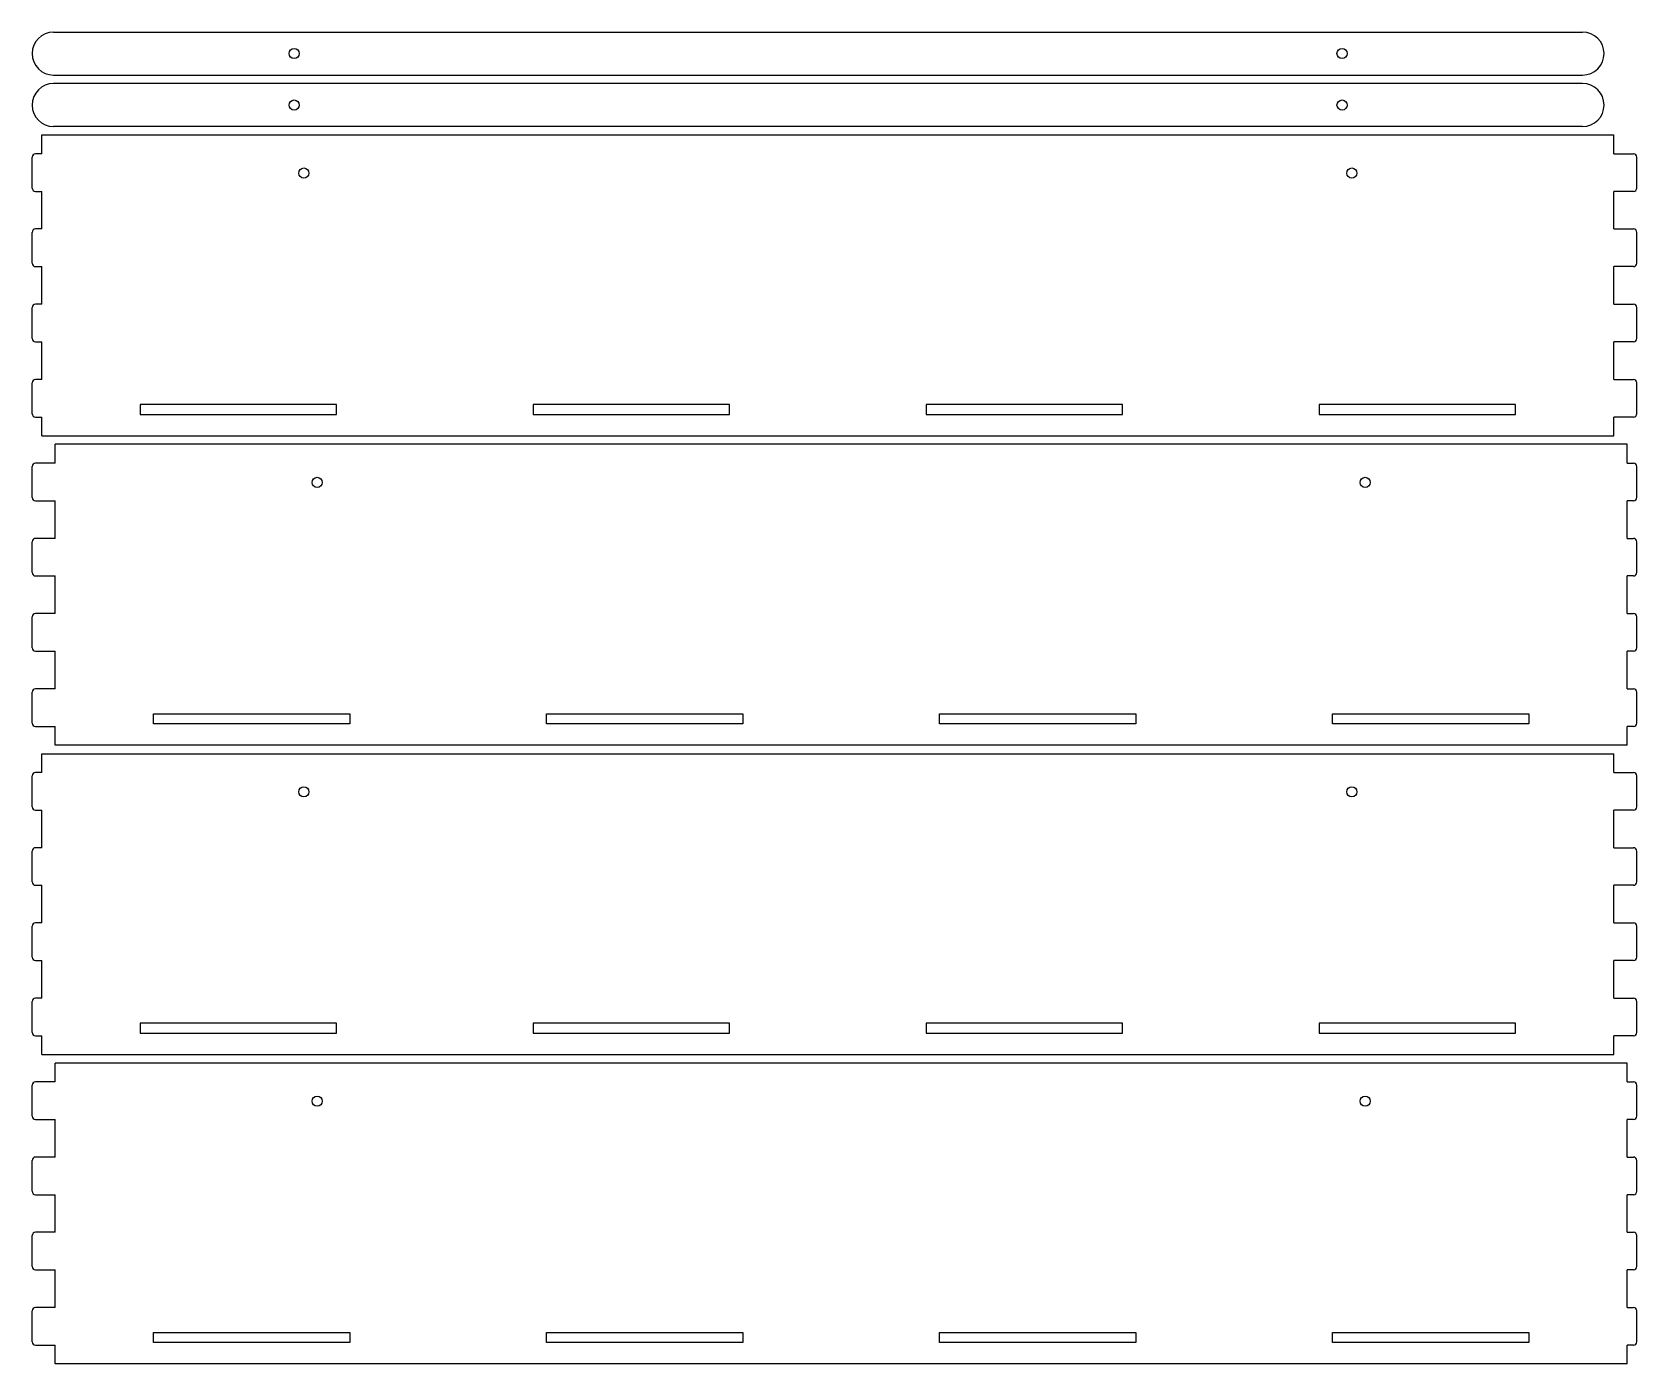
# Model space of a CAD drawing. Header units: millimetres. Extents: x 0 to 948, y 0 to 787.
import ezdxf

# ---------------------------------------------------------------- set-up
doc = ezdxf.new("R2010")
doc.units = ezdxf.units.MM
doc.layers.add('SheetCutProfiles', color=7, linetype='CONTINUOUS')

msp = doc.modelspace()

# ---------------------------------------------------------------- linework, layer by layer
at = {"layer": 'SheetCutProfiles'}
for p, q in [((12.7, 787), (915.7, 787)), ((12.7, 761.6), (915.7, 761.6)), ((915.7, 756.6), (12.7, 756.6)), ((915.7, 731.2), (12.7, 731.2)), ((5.8, 726.2), (934.2, 726.2)), ((5.8, 715.0875), (5.8, 726.2)), ((934.2, 715.0875), (934.2, 726.2)), ((0, 694.8625), (0, 713.0875)), ((5.8, 715.0875), (2, 715.0875)), ((934.2, 715.0875), (945.8, 715.0875)), ((947.8, 694.8625), (947.8, 713.0875)), ((2, 692.8625), (5.8, 692.8625)), ((5.8, 670.6375), (5.8, 692.8625)), ((934.2, 670.6375), (934.2, 692.8625)), ((945.8, 692.8625), (934.2, 692.8625)), ((0, 650.4125), (0, 668.6375)), ((5.8, 670.6375), (2, 670.6375)), ((934.2, 670.6375), (945.8, 670.6375)), ((947.8, 650.4125), (947.8, 668.6375)), ((2, 648.4125), (5.8, 648.4125)), ((5.8, 626.1875), (5.8, 648.4125)), ((934.2, 626.1875), (934.2, 648.4125)), ((945.8, 648.4125), (934.2, 648.4125)), ((5.8, 626.1875), (2, 626.1875)), ((934.2, 626.1875), (945.8, 626.1875)), ((0, 605.9625), (0, 624.1875)), ((947.8, 605.9625), (947.8, 624.1875)), ((2, 603.9625), (5.8, 603.9625)), ((5.8, 581.7375), (5.8, 603.9625)), ((934.2, 581.7375), (934.2, 603.9625)), ((945.8, 603.9625), (934.2, 603.9625)), ((0, 561.5125), (0, 579.7375)), ((5.8, 581.7375), (2, 581.7375)), ((934.2, 581.7375), (945.8, 581.7375)), ((947.8, 561.5125), (947.8, 579.7375)), ((2, 559.5125), (5.8, 559.5125)), ((5.8, 548.4), (5.8, 559.5125)), ((179.875, 566.9), (63.825, 566.9)), ((63.825, 566.9), (63.825, 561.1)), ((63.825, 561.1), (179.875, 561.1)), ((179.875, 561.1), (179.875, 566.9)), ((411.975, 566.9), (295.925, 566.9)), ((295.925, 566.9), (295.925, 561.1)), ((295.925, 561.1), (411.975, 561.1)), ((411.975, 561.1), (411.975, 566.9)), ((644.075, 566.9), (528.025, 566.9)), ((528.025, 566.9), (528.025, 561.1)), ((528.025, 561.1), (644.075, 561.1)), ((644.075, 561.1), (644.075, 566.9)), ((876.175, 566.9), (760.125, 566.9)), ((760.125, 566.9), (760.125, 561.1)), ((760.125, 561.1), (876.175, 561.1)), ((876.175, 561.1), (876.175, 566.9)), ((934.2, 548.4), (934.2, 559.5125)), ((945.8, 559.5125), (934.2, 559.5125)), ((5.8, 548.4), (934.2, 548.4)), ((13.6, 532.2875), (13.6, 543.4)), ((942, 543.4), (13.6, 543.4)), ((942, 532.2875), (942, 543.4)), ((13.6, 532.2875), (2, 532.2875)), ((942, 532.2875), (945.8, 532.2875)), ((0, 512.0625), (0, 530.2875)), ((947.8, 512.0625), (947.8, 530.2875)), ((2, 510.0625), (13.6, 510.0625)), ((13.6, 487.8375), (13.6, 510.0625)), ((945.8, 510.0625), (942, 510.0625)), ((942, 487.8375), (942, 510.0625)), ((0, 467.6125), (0, 485.8375)), ((13.6, 487.8375), (2, 487.8375)), ((942, 487.8375), (945.8, 487.8375)), ((947.8, 467.6125), (947.8, 485.8375)), ((2, 465.6125), (13.6, 465.6125)), ((13.6, 443.3875), (13.6, 465.6125)), ((945.8, 465.6125), (942, 465.6125)), ((942, 443.3875), (942, 465.6125)), ((0, 423.1625), (0, 441.3875)), ((13.6, 443.3875), (2, 443.3875)), ((942, 443.3875), (945.8, 443.3875)), ((947.8, 423.1625), (947.8, 441.3875)), ((2, 421.1625), (13.6, 421.1625)), ((13.6, 398.9375), (13.6, 421.1625)), ((945.8, 421.1625), (942, 421.1625)), ((942, 398.9375), (942, 421.1625)), ((13.6, 398.9375), (2, 398.9375)), ((942, 398.9375), (945.8, 398.9375)), ((0, 378.7125), (0, 396.9375)), ((947.8, 378.7125), (947.8, 396.9375)), ((71.625, 384.1), (187.675, 384.1)), ((71.625, 378.3), (71.625, 384.1)), ((187.675, 384.1), (187.675, 378.3)), ((303.725, 384.1), (419.775, 384.1)), ((303.725, 378.3), (303.725, 384.1)), ((419.775, 384.1), (419.775, 378.3)), ((535.825, 384.1), (651.875, 384.1)), ((535.825, 378.3), (535.825, 384.1)), ((651.875, 384.1), (651.875, 378.3)), ((767.925, 384.1), (883.975, 384.1)), ((767.925, 378.3), (767.925, 384.1)), ((883.975, 384.1), (883.975, 378.3)), ((2, 376.7125), (13.6, 376.7125)), ((13.6, 365.6), (13.6, 376.7125)), ((187.675, 378.3), (71.625, 378.3)), ((419.775, 378.3), (303.725, 378.3)), ((651.875, 378.3), (535.825, 378.3)), ((883.975, 378.3), (767.925, 378.3)), ((945.8, 376.7125), (942, 376.7125)), ((942, 365.6), (942, 376.7125)), ((5.8, 360.6), (934.2, 360.6)), ((5.8, 349.4875), (5.8, 360.6)), ((942, 365.6), (13.6, 365.6)), ((934.2, 349.4875), (934.2, 360.6)), ((0, 329.2625), (0, 347.4875)), ((5.8, 349.4875), (2, 349.4875)), ((934.2, 349.4875), (945.8, 349.4875)), ((947.8, 329.2625), (947.8, 347.4875)), ((2, 327.2625), (5.8, 327.2625)), ((5.8, 305.0375), (5.8, 327.2625)), ((934.2, 305.0375), (934.2, 327.2625)), ((945.8, 327.2625), (934.2, 327.2625)), ((5.8, 305.0375), (2, 305.0375)), ((934.2, 305.0375), (945.8, 305.0375)), ((0, 284.8125), (0, 303.0375)), ((947.8, 284.8125), (947.8, 303.0375)), ((2, 282.8125), (5.8, 282.8125)), ((5.8, 260.5875), (5.8, 282.8125)), ((934.2, 260.5875), (934.2, 282.8125)), ((945.8, 282.8125), (934.2, 282.8125)), ((0, 240.3625), (0, 258.5875)), ((5.8, 260.5875), (2, 260.5875)), ((934.2, 260.5875), (945.8, 260.5875)), ((947.8, 240.3625), (947.8, 258.5875)), ((2, 238.3625), (5.8, 238.3625)), ((5.8, 216.1375), (5.8, 238.3625)), ((934.2, 216.1375), (934.2, 238.3625)), ((945.8, 238.3625), (934.2, 238.3625)), ((0, 195.9125), (0, 214.1375)), ((5.8, 216.1375), (2, 216.1375)), ((934.2, 216.1375), (945.8, 216.1375)), ((947.8, 195.9125), (947.8, 214.1375)), ((179.875, 201.3), (63.825, 201.3)), ((63.825, 201.3), (63.825, 195.5)), ((179.875, 195.5), (179.875, 201.3)), ((411.975, 201.3), (295.925, 201.3)), ((295.925, 201.3), (295.925, 195.5)), ((411.975, 195.5), (411.975, 201.3)), ((644.075, 201.3), (528.025, 201.3)), ((528.025, 201.3), (528.025, 195.5)), ((644.075, 195.5), (644.075, 201.3)), ((876.175, 201.3), (760.125, 201.3)), ((760.125, 201.3), (760.125, 195.5)), ((876.175, 195.5), (876.175, 201.3)), ((2, 193.9125), (5.8, 193.9125)), ((5.8, 182.8), (5.8, 193.9125)), ((63.825, 195.5), (179.875, 195.5)), ((295.925, 195.5), (411.975, 195.5)), ((528.025, 195.5), (644.075, 195.5)), ((760.125, 195.5), (876.175, 195.5)), ((934.2, 182.8), (934.2, 193.9125)), ((945.8, 193.9125), (934.2, 193.9125)), ((5.8, 182.8), (934.2, 182.8)), ((13.6, 166.6875), (13.6, 177.8)), ((942, 177.8), (13.6, 177.8)), ((942, 166.6875), (942, 177.8)), ((0, 146.4625), (0, 164.6875)), ((13.6, 166.6875), (2, 166.6875)), ((942, 166.6875), (945.8, 166.6875)), ((947.8, 146.4625), (947.8, 164.6875)), ((2, 144.4625), (13.6, 144.4625)), ((13.6, 122.2375), (13.6, 144.4625)), ((945.8, 144.4625), (942, 144.4625)), ((942, 122.2375), (942, 144.4625)), ((0, 102.0125), (0, 120.2375)), ((13.6, 122.2375), (2, 122.2375)), ((942, 122.2375), (945.8, 122.2375)), ((947.8, 102.0125), (947.8, 120.2375)), ((2, 100.0125), (13.6, 100.0125)), ((13.6, 77.7875), (13.6, 100.0125)), ((945.8, 100.0125), (942, 100.0125)), ((942, 77.7875), (942, 100.0125)), ((13.6, 77.7875), (2, 77.7875)), ((942, 77.7875), (945.8, 77.7875)), ((0, 57.5625), (0, 75.7875)), ((947.8, 57.5625), (947.8, 75.7875)), ((2, 55.5625), (13.6, 55.5625)), ((13.6, 33.3375), (13.6, 55.5625)), ((945.8, 55.5625), (942, 55.5625)), ((942, 33.3375), (942, 55.5625)), ((0, 13.1125), (0, 31.3375)), ((13.6, 33.3375), (2, 33.3375)), ((942, 33.3375), (945.8, 33.3375)), ((947.8, 13.1125), (947.8, 31.3375)), ((2, 11.1125), (13.6, 11.1125)), ((13.6, 0), (13.6, 11.1125)), ((71.625, 18.5), (187.675, 18.5)), ((71.625, 12.7), (71.625, 18.5)), ((187.675, 12.7), (71.625, 12.7)), ((187.675, 18.5), (187.675, 12.7)), ((303.725, 18.5), (419.775, 18.5)), ((303.725, 12.7), (303.725, 18.5)), ((419.775, 12.7), (303.725, 12.7)), ((419.775, 18.5), (419.775, 12.7)), ((535.825, 18.5), (651.875, 18.5)), ((535.825, 12.7), (535.825, 18.5)), ((651.875, 12.7), (535.825, 12.7)), ((651.875, 18.5), (651.875, 12.7)), ((767.925, 18.5), (883.975, 18.5)), ((767.925, 12.7), (767.925, 18.5)), ((883.975, 12.7), (767.925, 12.7)), ((883.975, 18.5), (883.975, 12.7)), ((945.8, 11.1125), (942, 11.1125)), ((942, 0), (942, 11.1125)), ((942, 0), (13.6, 0))]:
    msp.add_line(p, q, dxfattribs=at)
for centre in [(154.7333, 774.3), (773.6667, 774.3), (154.7333, 743.9), (773.6667, 743.9), (160.5333, 703.7), (779.4667, 703.7), (168.3333, 520.9), (787.2667, 520.9), (160.5333, 338.1), (779.4667, 338.1), (168.3333, 155.3), (787.2667, 155.3)]:
    msp.add_circle(centre, 3, dxfattribs=at)
for centre, radius, start, end in [((12.7, 774.3), 12.7, 90, -90), ((915.7, 774.3), 12.7, -90, 90), ((12.7, 743.9), 12.7, 90, -90), ((915.7, 743.9), 12.7, -90, 90), ((2, 713.0875), 2, 90, 180), ((945.8, 713.0875), 2, 0, 90), ((2, 694.8625), 2, 180, -90), ((945.8, 694.8625), 2, -90, 0), ((2, 668.6375), 2, 90, 180), ((945.8, 668.6375), 2, 0, 90), ((2, 650.4125), 2, 180, -90), ((945.8, 650.4125), 2, -90, 0), ((2, 624.1875), 2, 90, 180), ((945.8, 624.1875), 2, 0, 90), ((2, 605.9625), 2, 180, -90), ((945.8, 605.9625), 2, -90, 0), ((2, 579.7375), 2, 90, 180), ((945.8, 579.7375), 2, 0, 90), ((2, 561.5125), 2, 180, -90), ((945.8, 561.5125), 2, -90, 0), ((2, 530.2875), 2, 90, 180), ((945.8, 530.2875), 2, 0, 90), ((2, 512.0625), 2, 180, -90), ((945.8, 512.0625), 2, -90, 0), ((2, 485.8375), 2, 90, 180), ((945.8, 485.8375), 2, 0, 90), ((2, 467.6125), 2, 180, -90), ((945.8, 467.6125), 2, -90, 0), ((2, 441.3875), 2, 90, 180), ((945.8, 441.3875), 2, 0, 90), ((2, 423.1625), 2, 180, -90), ((945.8, 423.1625), 2, -90, 0), ((2, 396.9375), 2, 90, 180), ((945.8, 396.9375), 2, 0, 90), ((2, 378.7125), 2, 180, -90), ((945.8, 378.7125), 2, -90, 0), ((2, 347.4875), 2, 90, 180), ((945.8, 347.4875), 2, 0, 90), ((2, 329.2625), 2, 180, -90), ((945.8, 329.2625), 2, -90, 0), ((2, 303.0375), 2, 90, 180), ((945.8, 303.0375), 2, 0, 90), ((2, 284.8125), 2, 180, -90), ((945.8, 284.8125), 2, -90, 0), ((2, 258.5875), 2, 90, 180), ((945.8, 258.5875), 2, 0, 90), ((2, 240.3625), 2, 180, -90), ((945.8, 240.3625), 2, -90, 0), ((2, 214.1375), 2, 90, 180), ((945.8, 214.1375), 2, 0, 90), ((2, 195.9125), 2, 180, -90), ((945.8, 195.9125), 2, -90, 0), ((2, 164.6875), 2, 90, 180), ((945.8, 164.6875), 2, 0, 90), ((2, 146.4625), 2, 180, -90), ((945.8, 146.4625), 2, -90, 0), ((2, 120.2375), 2, 90, 180), ((945.8, 120.2375), 2, 0, 90), ((2, 102.0125), 2, 180, -90), ((945.8, 102.0125), 2, -90, 0), ((2, 75.7875), 2, 90, 180), ((945.8, 75.7875), 2, 0, 90), ((2, 57.5625), 2, 180, -90), ((945.8, 57.5625), 2, -90, 0), ((2, 31.3375), 2, 90, 180), ((945.8, 31.3375), 2, 0, 90), ((2, 13.1125), 2, 180, -90), ((945.8, 13.1125), 2, -90, 0)]:
    msp.add_arc(centre, radius, start, end, dxfattribs=at)

doc.saveas('drawing.dxf')
